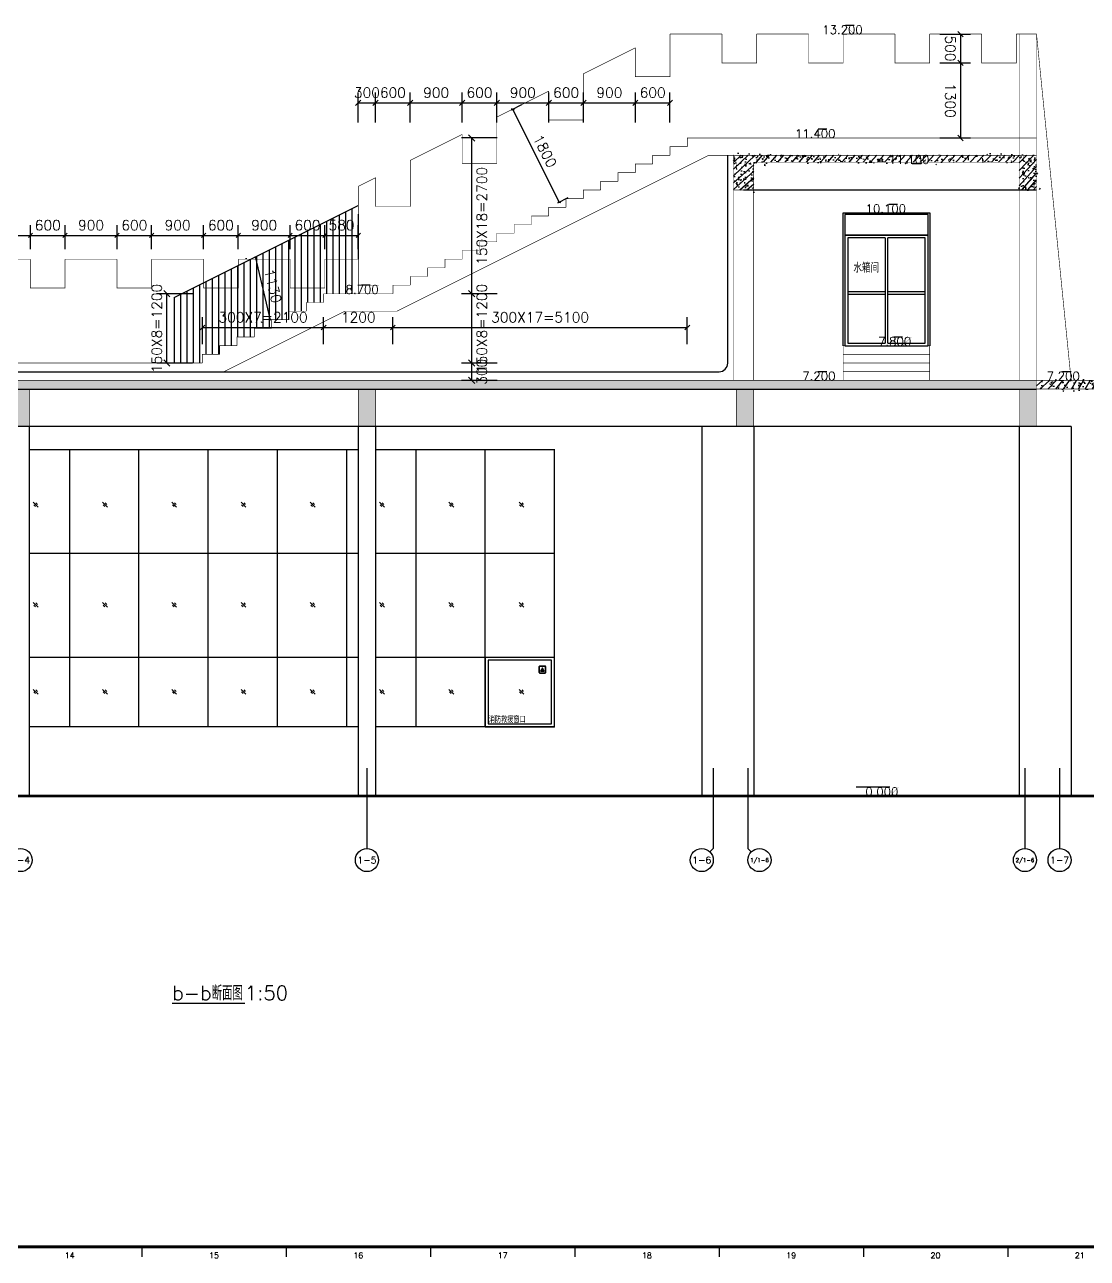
# Model space of a CAD drawing. Header units: inches. Extents: x -33398975359 to 508000, y -22013500442 to 738838.
# Drawn here: x 475320 to 493730, y 270713 to 292087 of the extents above; entities that cross this region are included whole.
import ezdxf
from ezdxf.enums import TextEntityAlignment as Align

# ---------------------------------------------------------------- set-up
doc = ezdxf.new("R2010")
doc.units = ezdxf.units.IN
doc.header["$LTSCALE"] = 1000
doc.header["$MEASUREMENT"] = 0
doc.layers.get('0').update_dxf_attribs({"true_color": 0xffffff})
for name, color, linetype, true_color in [('AXIS', 3, 'Continuous', 0x00ff00), ('DIM_ELEV', 3, 'Continuous', 0x00ff00), ('DIM_SYMB', 3, 'Continuous', 0x00ff00), ('E_WINDOW', 4, 'Continuous', 0x00ffff), ('PUB_DIM', 3, 'Continuous', 0x00ff00), ('PUB_TEXT', 7, 'Continuous', 0xffffff), ('TK', 7, 'Continuous', 0xffffff), ('ZG-图框层', 4, 'Continuous', 0x00ffff)]:
    doc.layers.add(name, color=color, linetype=linetype, true_color=true_color)
doc.styles.add('ISOCP', font='txt.shx', dxfattribs={"height": 0.2, "bigfont": 'gbcbig.shx'})
doc.styles.add('TXTSTY_ANONYMOUS', font='txt.shx', dxfattribs={"height": 0.2, "bigfont": 'gbcbig.shx'})
pattern_1 = [(45, (-815002516.5222578, -579207209.3693042), (-61.8718433538229, 61.87184335382291), []), (49.99999999999999, (-815002516.5222578, -579207209.3693042), (251.0410639102637, -21.96324724390829), [26.25, -288.75]), (355, (-815002516.5222578, -579207209.3693042), (-48.56296676455, 263.2672467950042), [21, -231]), (100.4514, (-815002495.6021698, -579207211.1995732), (202.4782835999075, 241.3038397213338), [22.3090665, -245.3997392]), (46.18420000000001, (-815002516.5222578, -579207139.3693042), (373.5343670189756, -57.93165501515632), [39.37499999999994, -433.1249999999995]), (96.63560000000001, (-815002485.394397, -579207144.1969616), (327.1319469420462, 340.9412548151546), [33.4636008, -368.09955]), (351.1842, (-815002516.5222578, -579207139.3693042), (327.1316807967695, 340.9415103238636), [31.5, -346.5]), (21, (-815002481.5222578, -579207156.8693042), (208.9174682414616, -140.9166117328686), [26.25, -288.75]), (326.0000000000001, (-815002481.5222578, -579207156.8693042), (85.16036617255361, 253.8025157663986), [21, -231]), (71.4514, (-815002464.1124762, -579207168.6123663), (294.0779200035215, 112.8856738484833), [22.3090665, -245.3997392]), (37.5, (-815002516.5222578, -579207209.3693042), (4.255949361051734, 116.512848840959), [0, -228.2, 0, -234.5, 0, -231.875]), (7.5, (-815002516.5222578, -579207209.3693042), (92.07433810475202, 138.0440991588261), [0, -133.7, 0, -222.95, 0, -88.375]), (327.5, (-815002594.5722578, -579207209.3693042), (186.8378526603431, -7.894205107032914), [0, -87.5, 0, -273, 0, -362.25]), (317.5, (-815002629.5722578, -579207209.3693042), (204.1151592698352, 35.0367438163112), [0, -113.75, 0, -181.3, 0, -257.25])]

# ---------------------------------------------------------------- blocks, each defined once
blk = doc.blocks.new('DAnoyomous16463')
at = {"layer": 'DIM_ELEV'}
blk.add_line((481303.0235925913, 287573.7618209124), (481153.0235925913, 287573.7618209124), dxfattribs=at)
at = {"layer": 'DIM_ELEV', "const_width": 1}
blk.add_lwpolyline([(481153.0235925913, 287573.7618209124), (481453.0235925913, 287573.7618209124), (481303.0235925913, 287423.7618209124)], close=True, dxfattribs=at)
at = {"layer": 'DIM_ELEV', "color": 7, "true_color": 0xffffff, "style": 'TXTSTY_ANONYMOUS'}
blk.add_text('8.700', height=148.75, dxfattribs=at).set_placement((481453.0235925913, 287423.7618209124), align=Align.RIGHT)
blk = doc.blocks.new('DAnoyomous16468')
at = {"layer": 'DIM_ELEV'}
blk.add_line((489216.797293663, 290273.7618209124), (489066.797293663, 290273.7618209124), dxfattribs=at)
at = {"layer": 'DIM_ELEV', "const_width": 1}
blk.add_lwpolyline([(489066.797293663, 290273.7618209124), (489366.797293663, 290273.7618209124), (489216.797293663, 290123.7618209124)], close=True, dxfattribs=at)
at = {"layer": 'DIM_ELEV', "color": 7, "true_color": 0xffffff, "style": 'TXTSTY_ANONYMOUS'}
blk.add_text('11.400', height=148.75, dxfattribs=at).set_placement((489366.797293663, 290123.7618209124), align=Align.RIGHT)
blk = doc.blocks.new('DAnoyomous16474')
at = {"layer": 'DIM_ELEV'}
blk.add_line((489688.9591132402, 292073.7618209124), (489538.9591132402, 292073.7618209124), dxfattribs=at)
at = {"layer": 'DIM_ELEV', "const_width": 1}
blk.add_lwpolyline([(489538.9591132402, 292073.7618209124), (489838.9591132402, 292073.7618209124), (489688.9591132402, 291923.7618209124)], close=True, dxfattribs=at)
at = {"layer": 'DIM_ELEV', "color": 7, "true_color": 0xffffff, "style": 'TXTSTY_ANONYMOUS'}
blk.add_text('13.200', height=148.75, dxfattribs=at).set_placement((489838.9591132402, 291923.7618209124), align=Align.RIGHT)
blk = doc.blocks.new('DAnoyomous16493')
at = {"layer": 'DIM_ELEV'}
blk.add_line((493449.7492785454, 286073.7618209124), (493299.7492785454, 286073.7618209124), dxfattribs=at)
at = {"layer": 'DIM_ELEV', "const_width": 1}
blk.add_lwpolyline([(493299.7492785454, 286073.7618209124), (493599.7492785454, 286073.7618209124), (493449.7492785454, 285923.7618209124)], close=True, dxfattribs=at)
at = {"layer": 'DIM_ELEV', "color": 7, "true_color": 0xffffff, "style": 'TXTSTY_ANONYMOUS'}
blk.add_text('7.200', height=148.75, dxfattribs=at).set_placement((493599.7492785454, 285923.7618209124), align=Align.RIGHT)
blk = doc.blocks.new('bvhgfjhkjtu')
at = {"true_color": 0xff00bf}
blk.add_hatch(color=220, dxfattribs=at).paths.add_polyline_path([(1276703, 705500), (1276670, 705442.8423233504), (1276736, 705442.8423233505)], flags=0)
at = {"color": 220, "true_color": 0xff00bf}
for points in [[(1275713, 704481), (1276913, 704481), (1276913, 705681), (1275713, 705681)], [(1275763, 704531), (1276863, 704531), (1276863, 705631), (1275763, 705631)], [(1276703, 705500), (1276670, 705442.8423233504), (1276736, 705442.8423233505)]]:
    blk.add_lwpolyline(points, close=True, dxfattribs=at)
for points in [[(1276658, 705411), (1276748, 705411, 0.4142135623764868), (1276763, 705426), (1276763, 705516, 0.4142135623764868), (1276748, 705531), (1276658, 705531, 0.4142135623764868), (1276643, 705516), (1276643, 705426, 0.4142135623764868)], [(1276658, 705416), (1276748, 705416, 0.4142135623842478), (1276758, 705426), (1276758, 705516, 0.4142135623842478), (1276748, 705526), (1276658, 705526, 0.4142135623842478), (1276648, 705516), (1276648, 705426, 0.4142135623842478)]]:
    blk.add_lwpolyline(points, format="xyb", close=True, dxfattribs=at)
at = {"color": 220, "true_color": 0xff00bf, "style": 'TXTSTY_ANONYMOUS'}
blk.add_text('消防救援窗口', height=106.25, dxfattribs=at).set_placement((1275774, 704549.5))
blk = doc.blocks.new('DAnoyomous16634')
at = {"layer": 'DIM_ELEV'}
blk.add_line((490844.280979991, 289673.7618209124), (490694.280979991, 289673.7618209124), dxfattribs=at)
at = {"layer": 'DIM_ELEV', "const_width": 1}
blk.add_lwpolyline([(490694.280979991, 289673.7618209124), (490994.280979991, 289673.7618209124), (490844.280979991, 289823.7618209124)], close=True, dxfattribs=at)
at = {"layer": 'DIM_ELEV', "color": 7, "true_color": 0xffffff, "style": 'TXTSTY_ANONYMOUS'}
blk.add_text('11.100', height=148.75, dxfattribs=at).set_placement((490994.280979991, 289823.7618209124), align=Align.TOP_RIGHT)
blk = doc.blocks.new('DAnoyomous16644')
at = {"layer": 'DIM_ELEV'}
blk.add_line((489216.797293663, 286073.7618209124), (489066.797293663, 286073.7618209124), dxfattribs=at)
at = {"layer": 'DIM_ELEV', "const_width": 1}
blk.add_lwpolyline([(489066.797293663, 286073.7618209124), (489366.797293663, 286073.7618209124), (489216.797293663, 285923.7618209124)], close=True, dxfattribs=at)
at = {"layer": 'DIM_ELEV', "color": 7, "true_color": 0xffffff, "style": 'TXTSTY_ANONYMOUS'}
blk.add_text('7.200', height=148.75, dxfattribs=at).set_placement((489366.797293663, 285923.7618209124), align=Align.RIGHT)
blk = doc.blocks.new('DAnoyomous16693')
at = {"layer": 'PUB_DIM'}
for p, q in [((483751.2895650864, 290611.9931440353), (483931.0557016134, 290701.8762123585)), ((483750.6970955133, 290631.5584489107), (483798.3647907972, 290615.6692172289)), ((484579.5154150724, 289013.6448892355), (483774.5309431553, 290623.6138330698)), ((484555.6815674305, 289021.5895050764), (484603.3492627144, 289005.7002733946)), ((484556.2740370035, 289002.024200201), (484736.0401735306, 289091.9072685242))]:
    blk.add_line(p, q, dxfattribs=at)
at = {"layer": 'PUB_DIM', "color": 7, "true_color": 0xffffff, "style": 'TXTSTY_ANONYMOUS'}
blk.add_text('1800', height=175, rotation=296.5650379127695, dxfattribs=at).set_placement((484333.5479375124, 289896.8917403221), align=Align.MIDDLE_CENTER)
blk = doc.blocks.new('DAnoyomous16700')
at = {"layer": 'PUB_DIM'}
for p, q in [((479167.5836876631, 288032.0542669296), (479148.1483720541, 288027.421517849)), ((479320.5063444376, 288066.690607667), (479316.2516714334, 288069.3073564768)), ((479580.3139629364, 286969.1290718317), (479318.3790079355, 288067.9989819527)), ((479429.518642664, 286933.1843568087), (479410.083327055, 286928.551607728)), ((479582.4412994385, 286967.820697546), (479578.1866264343, 286970.4374463558))]:
    blk.add_line(p, q, dxfattribs=at)
at = {"layer": 'PUB_DIM', "color": 7, "true_color": 0xffffff, "style": 'TXTSTY_ANONYMOUS'}
blk.add_text('1130', height=175, rotation=283.4072522126302, dxfattribs=at).set_placement((479619.5771214962, 287559.1414906979), align=Align.MIDDLE_CENTER)
blk = doc.blocks.new('DAnoyomous16775')
at = {"layer": 'PUB_DIM'}
for p, q in [((468369.7492785454, 288198.7618209124), (468369.7492785454, 288611.8122177124)), ((468969.7492785454, 288198.7618209124), (468969.7492785454, 288611.8122177124)), ((469419.7492785454, 288198.7618209124), (469419.7492785454, 288611.8122177124)), ((470019.7492785454, 288198.7618209124), (470019.7492785454, 288611.8122177124)), ((470919.7492785454, 288198.7618209124), (470919.7492785454, 288611.8122177124)), ((471519.749278307, 288198.7618209124), (471519.749278307, 288611.8122177124)), ((472419.749278307, 288198.7618209124), (472419.749278307, 288611.8122177124)), ((473019.7492785454, 288198.7618209124), (473019.7492785454, 288611.8122177124)), ((473919.7492785454, 288198.7618209124), (473919.7492785454, 288611.8122177124)), ((474519.7492785454, 288198.7618209124), (474519.7492785454, 288611.8122177124)), ((475419.7492785454, 288198.7618209124), (475419.7492785454, 288611.8122177124)), ((476019.7492785454, 288198.7618209124), (476019.7492785454, 288611.8122177124)), ((476919.7492787838, 288198.7618209124), (476919.7492787838, 288611.8122177124)), ((477519.7492785454, 288198.7618209124), (477519.7492785454, 288611.8122177124)), ((478419.7492785454, 288198.7618209124), (478419.7492785454, 288611.8122177124)), ((479019.7492785454, 288198.7618209124), (479019.7492785454, 288611.8122177124)), ((479919.7492785454, 288198.7618209124), (479919.7492785454, 288611.8122177124)), ((480519.7492785454, 288198.7618209124), (480519.7492785454, 288611.8122177124)), ((481099.7492785454, 288198.7618209124), (481099.7492785454, 288611.8122177124)), ((468333.2404364347, 288400.3033756018), (468406.258120656, 288473.321059823)), ((468369.7492785454, 288436.8122177124), (468969.7492785454, 288436.8122177124)), ((468933.2404364347, 288400.3033756018), (469006.258120656, 288473.321059823)), ((468969.7492785454, 288436.8122177124), (469419.7492785454, 288436.8122177124)), ((469383.2404364347, 288400.3033756018), (469456.258120656, 288473.321059823)), ((469419.7492785454, 288436.8122177124), (470019.7492785454, 288436.8122177124)), ((469983.2404364347, 288400.3033756018), (470056.258120656, 288473.321059823)), ((470019.7492785454, 288436.8122177124), (470919.7492785454, 288436.8122177124)), ((470883.2404364347, 288400.3033756018), (470956.258120656, 288473.321059823)), ((470919.7492785454, 288436.8122177124), (471519.749278307, 288436.8122177124)), ((471483.2404361963, 288400.3033756018), (471556.2581204176, 288473.321059823)), ((471519.749278307, 288436.8122177124), (472419.749278307, 288436.8122177124)), ((472383.2404361963, 288400.3033756018), (472456.2581204176, 288473.321059823)), ((472419.749278307, 288436.8122177124), (473019.7492785454, 288436.8122177124)), ((472983.2404364347, 288400.3033756018), (473056.258120656, 288473.321059823)), ((473019.7492785454, 288436.8122177124), (473919.7492785454, 288436.8122177124)), ((473883.2404364347, 288400.3033756018), (473956.258120656, 288473.321059823)), ((473919.7492785454, 288436.8122177124), (474519.7492785454, 288436.8122177124)), ((474483.2404364347, 288400.3033756018), (474556.258120656, 288473.321059823)), ((474519.7492785454, 288436.8122177124), (475419.7492785454, 288436.8122177124)), ((475383.2404364347, 288400.3033756018), (475456.258120656, 288473.321059823)), ((475419.7492785454, 288436.8122177124), (476019.7492785454, 288436.8122177124)), ((475983.2404364347, 288400.3033756018), (476056.258120656, 288473.321059823)), ((476019.7492785454, 288436.8122177124), (476919.7492787838, 288436.8122177124)), ((476883.2404366732, 288400.3033756018), (476956.2581208944, 288473.321059823)), ((476919.7492787838, 288436.8122177124), (477519.7492785454, 288436.8122177124)), ((477483.2404364347, 288400.3033756018), (477556.258120656, 288473.321059823)), ((477519.7492785454, 288436.8122177124), (478419.7492785454, 288436.8122177124)), ((478383.2404364347, 288400.3033756018), (478456.258120656, 288473.321059823)), ((478419.7492785454, 288436.8122177124), (479019.7492785454, 288436.8122177124)), ((478983.2404364347, 288400.3033756018), (479056.258120656, 288473.321059823)), ((479019.7492785454, 288436.8122177124), (479919.7492785454, 288436.8122177124)), ((479883.2404364347, 288400.3033756018), (479956.258120656, 288473.321059823)), ((479919.7492785454, 288436.8122177124), (480519.7492785454, 288436.8122177124)), ((480483.2404364347, 288400.3033756018), (480556.258120656, 288473.321059823)), ((480519.7492785454, 288436.8122177124), (481099.7492785454, 288436.8122177124)), ((481063.2404364347, 288400.3033756018), (481136.258120656, 288473.321059823))]:
    blk.add_line(p, q, dxfattribs=at)
at = {"layer": 'PUB_DIM', "color": 7, "true_color": 0xffffff, "style": 'TXTSTY_ANONYMOUS'}
for s, p in [('600', (468669.7492785454, 288611.8122177124)), ('450', (469194.7492785454, 288611.8122177124)), ('600', (469719.7492785454, 288611.8122177124)), ('900', (470469.7492785454, 288611.8122177124)), ('600', (471219.7492784262, 288611.8122177124)), ('900', (471969.749278307, 288611.8122177124)), ('600', (472719.7492784262, 288611.8122177124)), ('900', (473469.7492785454, 288611.8122177124)), ('600', (474219.7492785454, 288611.8122177124)), ('900', (474969.7492785454, 288611.8122177124)), ('600', (475719.7492785454, 288611.8122177124)), ('900', (476469.7492786646, 288611.8122177124)), ('600', (477219.7492786646, 288611.8122177124)), ('900', (477969.7492785454, 288611.8122177124)), ('600', (478719.7492785454, 288611.8122177124)), ('900', (479469.7492785454, 288611.8122177124)), ('600', (480219.7492785454, 288611.8122177124)), ('580', (480809.7492785454, 288611.8122177124))]:
    blk.add_text(s, height=175, dxfattribs=at).set_placement(p, align=Align.MIDDLE_CENTER)
blk = doc.blocks.new('DAnoyomous16821')
at = {"layer": 'PUB_DIM'}
for p, q in [((481099.7492785454, 290393.4009999037), (481099.7492785454, 290909.4110587835)), ((481399.7492785454, 290393.4009999037), (481399.7492785454, 290909.4110587835)), ((481999.7492785454, 290393.4009999037), (481999.7492785454, 290909.4110587835)), ((482899.7492785454, 290393.4009999037), (482899.7492785454, 290909.4110587835)), ((483499.7492785454, 290393.4009999037), (483499.7492785454, 290909.4110587835)), ((484399.7492785454, 290393.4009999037), (484399.7492785454, 290909.4110587835)), ((484999.7492785454, 290393.4009999037), (484999.7492785454, 290909.4110587835)), ((485899.7492785454, 290393.4009999037), (485899.7492785454, 290909.4110587835)), ((486499.7492785454, 290393.4009999037), (486499.7492785454, 290909.4110587835)), ((481054.1400021315, 290688.8017823696), (481145.3585549593, 290780.0203351974)), ((481099.7492785454, 290734.4110587835), (481399.7492785454, 290734.4110587835)), ((481354.1400021315, 290688.8017823696), (481445.3585549593, 290780.0203351974)), ((481399.7492785454, 290734.4110587835), (481999.7492785454, 290734.4110587835)), ((481954.1400021315, 290688.8017823696), (482045.3585549593, 290780.0203351974)), ((481999.7492785454, 290734.4110587835), (482899.7492785454, 290734.4110587835)), ((482854.1400021315, 290688.8017823696), (482945.3585549593, 290780.0203351974)), ((482899.7492785454, 290734.4110587835), (483499.7492785454, 290734.4110587835)), ((483454.1400021315, 290688.8017823696), (483545.3585549593, 290780.0203351974)), ((483499.7492785454, 290734.4110587835), (484399.7492785454, 290734.4110587835)), ((484354.1400021315, 290688.8017823696), (484445.3585549593, 290780.0203351974)), ((484399.7492785454, 290734.4110587835), (484999.7492785454, 290734.4110587835)), ((484954.1400021315, 290688.8017823696), (485045.3585549593, 290780.0203351974)), ((484999.7492785454, 290734.4110587835), (485899.7492785454, 290734.4110587835)), ((485854.1400021315, 290688.8017823696), (485945.3585549593, 290780.0203351974)), ((485899.7492785454, 290734.4110587835), (486499.7492785454, 290734.4110587835)), ((486454.1400021315, 290688.8017823696), (486545.3585549593, 290780.0203351974))]:
    blk.add_line(p, q, dxfattribs=at)
at = {"layer": 'PUB_DIM', "color": 7, "true_color": 0xffffff, "style": 'TXTSTY_ANONYMOUS'}
for s, p in [('300', (481249.7492785454, 290909.4110587835)), ('600', (481699.7492785454, 290909.4110587835)), ('900', (482449.7492785454, 290909.4110587835)), ('600', (483199.7492785454, 290909.4110587835)), ('900', (483949.7492785454, 290909.4110587835)), ('600', (484699.7492785454, 290909.4110587835)), ('900', (485449.7492785454, 290909.4110587835)), ('600', (486199.7492785454, 290909.4110587835))]:
    blk.add_text(s, height=175, dxfattribs=at).set_placement(p, align=Align.MIDDLE_CENTER)
blk = doc.blocks.new('DAnoyomous16867')
at = {"layer": 'PUB_DIM'}
for p, q in [((491484.8647661209, 291970.7978107929), (491578.936745882, 291876.7258310318)), ((491174.7492785454, 291923.7618209124), (491706.9007560015, 291923.7618209124)), ((491531.9007560015, 291923.7618209124), (491531.9007560015, 291423.7618209124)), ((491174.7492785454, 291423.7618209124), (491706.9007560015, 291423.7618209124)), ((491484.8647661209, 291470.7978107929), (491578.936745882, 291376.7258310318)), ((491531.9007560015, 291423.7618209124), (491531.9007560015, 290123.7618209124)), ((491174.7492785454, 290123.7618209124), (491706.9007560015, 290123.7618209124)), ((491484.8647661209, 290170.7978107929), (491578.936745882, 290076.7258310318))]:
    blk.add_line(p, q, dxfattribs=at)
at = {"layer": 'PUB_DIM', "color": 7, "true_color": 0xffffff, "style": 'TXTSTY_ANONYMOUS'}
for s, p in [('500', (491356.9007560015, 291673.7618209124)), ('1300', (491356.9007560015, 290773.7618209124))]:
    blk.add_text(s, height=175, rotation=270.0000006832453, dxfattribs=at).set_placement(p, align=Align.MIDDLE_CENTER)
blk = doc.blocks.new('DAnoyomous16896')
at = {"layer": 'PUB_DIM'}
for p, q in [((478358.4171694517, 286800.0491447449), (478441.081387639, 286882.7133629322)), ((478399.7492785454, 286548.7618209124), (478399.7492785454, 287016.3812538385)), ((478399.7492785454, 286841.3812538385), (480499.7492785454, 286841.3812538385)), ((480458.4171694517, 286800.0491447449), (480541.081387639, 286882.7133629322)), ((480499.7492785454, 286548.7618209124), (480499.7492785454, 287016.3812538385)), ((480499.7492785454, 286841.3812538385), (481699.7492785454, 286841.3812538385)), ((481658.4171694517, 286800.0491447449), (481741.081387639, 286882.7133629322)), ((481699.7492785454, 286548.7618209124), (481699.7492785454, 287016.3812538385)), ((481699.7492785454, 286841.3812538385), (486799.7492785454, 286841.3812538385)), ((486758.4171694517, 286800.0491447449), (486841.081387639, 286882.7133629322)), ((486799.7492785454, 286548.7618209124), (486799.7492785454, 287016.3812538385))]:
    blk.add_line(p, q, dxfattribs=at)
at = {"layer": 'PUB_DIM', "color": 7, "true_color": 0xffffff, "style": 'TXTSTY_ANONYMOUS'}
for s, p in [('300X7=2100', (479449.7492785454, 287016.3812538385)), ('1200', (481099.7492785454, 287016.3812538385)), ('300X17=5100', (484249.7492785454, 287016.3812538385))]:
    blk.add_text(s, height=175, dxfattribs=at).set_placement(p, align=Align.MIDDLE_CENTER)
blk = doc.blocks.new('DAnoyomous16903')
at = {"layer": 'PUB_DIM'}
for p, q in [((477837.3468677998, 287369.2322198153), (477728.2876656055, 287478.2914220095)), ((478224.7492785454, 287423.7618209124), (477607.8172667027, 287423.7618209124)), ((477782.8172667027, 286223.7618209124), (477782.8172667027, 287423.7618209124)), ((478224.7492785454, 286223.7618209124), (477607.8172667027, 286223.7618209124)), ((477837.3468677998, 286169.2322198153), (477728.2876656055, 286278.2914220095))]:
    blk.add_line(p, q, dxfattribs=at)
at = {"layer": 'PUB_DIM', "color": 7, "true_color": 0xffffff, "style": 'TXTSTY_ANONYMOUS'}
blk.add_text('150X8=1200', height=175, rotation=90.00000250447816, dxfattribs=at).set_placement((477607.8172667027, 286823.7618209124), align=Align.MIDDLE_CENTER)
blk = doc.blocks.new('DAnoyomous16918')
at = {"layer": 'PUB_DIM'}
for p, q in [((483506.0394442081, 290123.7618209124), (482889.1074323654, 290123.7618209124)), ((483118.6370334625, 290069.2322198153), (483009.5778312683, 290178.2914220095)), ((483064.1074323654, 287423.7618209124), (483064.1074323654, 290123.7618209124)), ((483118.6370334625, 287369.2322198153), (483009.5778312683, 287478.2914220095)), ((483506.0394442081, 287423.7618209124), (482889.1074323654, 287423.7618209124)), ((483064.1074323654, 286223.7618209124), (483064.1074323654, 287423.7618209124)), ((483506.0394442081, 286223.7618209124), (482889.1074323654, 286223.7618209124)), ((483118.6370334625, 286169.2322198153), (483009.5778312683, 286278.2914220095)), ((483064.1074323654, 285923.7618209124), (483064.1074323654, 286223.7618209124)), ((483118.6370334625, 285869.2322198153), (483009.5778312683, 285978.2914220095)), ((483506.0394442081, 285923.7618209124), (482889.1074323654, 285923.7618209124))]:
    blk.add_line(p, q, dxfattribs=at)
at = {"layer": 'PUB_DIM', "color": 7, "true_color": 0xffffff, "style": 'TXTSTY_ANONYMOUS'}
for s, p in [('150X18=2700', (483239.1074323654, 288773.7618209124)), ('150X8=1200', (483239.1074323654, 286823.7618209124)), ('300', (483239.1074323654, 286073.7618209124))]:
    blk.add_text(s, height=175, rotation=90.00000250447816, dxfattribs=at).set_placement(p, align=Align.MIDDLE_CENTER)
blk = doc.blocks.new('$EWDLib$00000644')
for p, q in [((1470, 2370), (30, 2370)), ((30, 2370), (30, 2000)), ((1470, 2000), (1470, 2370)), ((1470, 2000), (30, 2000)), ((30, 2000), (1470, 2000)), ((30, 2000), (30, 2.274e-13)), ((78.97999999999956, 1950.519999999997), (78.97999999999956, 49.47999999999638)), ((725.5040000000008, 1950.519999999997), (78.97999999999968, 1950.519999999997)), ((725.5040000000008, 1950.519999999997), (725.5040000000008, 49.47999999999638)), ((1421.02, 1950.519999999997), (774.4840000000005, 1950.519999999997)), ((774.4840000000004, 49.48000000000002), (774.4840000000004, 1950.519999999997)), ((1421.02, 49.48000000000002), (1421.02, 1950.519999999997)), ((1470, 0), (1470, 2000)), ((78.97999999999593, 979.7039999999963), (725.5039999999971, 979.7039999999981)), ((78.97999999999593, 930.2239999999963), (725.5039999999971, 930.2239999999981)), ((774.4839999999967, 979.7039999999981), (1421.019999999997, 979.704)), ((774.4839999999967, 930.2239999999981), (1421.019999999997, 930.2239999999999)), ((30, 0), (1470, 0)), ((78.97999999999956, 49.47999999999638), (725.5040000000007, 49.4799999999982)), ((774.4840000000004, 49.4799999999982), (1421.02, 49.48000000000002))]:
    blk.add_line(p, q)
blk.add_lwpolyline([(0, 0), (0, 2400), (1500.000000000004, 2400), (1500.000000000004, 0)])
blk = doc.blocks.new('DAnoyomous16923')
at = {"layer": 'DIM_ELEV'}
blk.add_line((490528.9448493719, 286673.7618209124), (490378.9448493719, 286673.7618209124), dxfattribs=at)
at = {"layer": 'DIM_ELEV', "const_width": 1}
blk.add_lwpolyline([(490378.9448493719, 286673.7618209124), (490678.9448493719, 286673.7618209124), (490528.9448493719, 286523.7618209124)], close=True, dxfattribs=at)
at = {"layer": 'DIM_ELEV', "color": 7, "true_color": 0xffffff, "style": 'TXTSTY_ANONYMOUS'}
blk.add_text('7.800', height=148.75, dxfattribs=at).set_placement((490678.9448493719, 286523.7618209124), align=Align.RIGHT)
blk = doc.blocks.new('DAnoyomous16927')
at = {"layer": 'DIM_ELEV'}
blk.add_line((490439.6673257351, 288973.7618209124), (490289.6673257351, 288973.7618209124), dxfattribs=at)
at = {"layer": 'DIM_ELEV', "const_width": 1}
blk.add_lwpolyline([(490289.6673257351, 288973.7618209124), (490589.6673257351, 288973.7618209124), (490439.6673257351, 288823.7618209124)], close=True, dxfattribs=at)
at = {"layer": 'DIM_ELEV', "color": 7, "true_color": 0xffffff, "style": 'TXTSTY_ANONYMOUS'}
blk.add_text('10.100', height=148.75, dxfattribs=at).set_placement((490589.6673257351, 288823.7618209124), align=Align.RIGHT)
blk = doc.blocks.new('DAnoyomous16964')
at = {"layer": 'AXIS'}
for p, q in [((481249.7492785454, 279205.7957104445), (481249.7492785454, 277813.0850898027)), ((487249.7492785454, 279205.7957104445), (487249.7492785454, 277813.0850898027)), ((487849.7492785454, 279205.7957104445), (487849.7492785454, 277813.0850898027)), ((492649.7492785454, 279205.7957104445), (492649.7492785454, 277813.0850898027)), ((493249.7492785454, 279205.7957104445), (493249.7492785454, 277813.0850898027)), ((487249.7492785454, 277813.0850898027), (487191.1706347466, 277754.5064460039)), ((487849.7492785454, 277813.0850898027), (487908.3279223442, 277754.5064460039))]:
    blk.add_line(p, q, dxfattribs=at)
for centre in [(475249.7492785454, 277613.0850898027), (481249.7492785454, 277613.0850898027), (487049.7492785454, 277613.0850898027), (488049.7492785454, 277613.0850898027), (492649.7492785454, 277613.0850898027), (493249.7492785454, 277613.0850898027)]:
    blk.add_circle(centre, 200, dxfattribs=at)
at = {"layer": 'AXIS', "color": 7, "true_color": 0xffffff, "style": 'TXTSTY_ANONYMOUS'}
for s, height, p in [('1-4', 116.6666641235352, (475249.7492785454, 277613.0850898027)), ('1-5', 116.6666641235352, (481249.7492785454, 277613.0850898027)), ('1-6', 116.6666641235352, (487049.7492785454, 277613.0850898027)), ('1/1-6', 70, (488049.7492785454, 277613.0850898027)), ('2/1-6', 70, (492649.7492785454, 277613.0850898027)), ('1-7', 116.6666641235352, (493249.7492785454, 277613.0850898027))]:
    blk.add_text(s, height=height, dxfattribs=at).set_placement(p, align=Align.MIDDLE_CENTER)
blk = doc.blocks.new('DAnoyomous16990')
at = {"layer": 'DIM_ELEV'}
for p, q in [((490306.249397397, 278873.7618209124), (489727.7713052034, 278873.7618209124)), ((490426.8826032877, 278723.7618209124), (490156.249397397, 278723.7618209124))]:
    blk.add_line(p, q, dxfattribs=at)
at = {"layer": 'DIM_ELEV', "const_width": 1}
blk.add_lwpolyline([(490156.249397397, 278873.7618209124), (490456.249397397, 278873.7618209124), (490306.249397397, 278723.7618209124)], close=True, dxfattribs=at)
at = {"layer": 'DIM_ELEV', "color": 7, "true_color": 0xffffff, "style": 'TXTSTY_ANONYMOUS'}
blk.add_text('0.000', height=148.75, dxfattribs=at).set_placement((490456.249397397, 278723.7618209124), align=Align.RIGHT)
blk = doc.blocks.new('DAnoyomous39799')
at = {"layer": 'DIM_SYMB'}
blk.add_line((477873.5189272165, 275132.8496365547), (479133.5189272165, 275132.8496365547), dxfattribs=at)
at = {"layer": 'DIM_SYMB', "color": 7, "true_color": 0xffffff, "style": 'TXTSTY_ANONYMOUS'}
for s, p in [('b-b断面图', (477873.5189272165, 275185.3496365547)), ('1:50', (479134.1189272404, 275185.3496365547))]:
    blk.add_text(s, height=250, dxfattribs=at).set_placement(p)

msp = doc.modelspace()

# ---------------------------------------------------------------- hatches: boundary and pattern name
at = {"true_color": 0x333333}
h = msp.add_hatch(dxfattribs=at)
h.set_pattern_fill('钢筋混凝土', color=250, scale=889, angle=317.5, style=0)
h.set_pattern_definition([(45, (-814893672.8634623, -579274836.8811997), (-61.8718433538229, 61.87184335382291), []), (49.99999999999999, (-814893672.8634623, -579274836.8811997), (251.0410639102637, -21.96324724390829), [26.25, -288.75]), (355, (-814893672.8634623, -579274836.8811997), (-48.56296676455, 263.2672467950042), [21, -231]), (100.4514, (-814893651.9433743, -579274838.7114687), (202.4782835999075, 241.3038397213338), [22.3090665, -245.3997392]), (46.18420000000001, (-814893672.8634623, -579274766.8811997), (373.5343670189756, -57.93165501515632), [39.37499999999995, -433.1249999999996]), (96.63560000000001, (-814893641.7356015, -579274771.7088572), (327.1319469420462, 340.9412548151546), [33.4636008, -368.09955]), (351.1842, (-814893672.8634623, -579274766.8811997), (327.1316807967695, 340.9415103238636), [31.5, -346.5]), (21, (-814893637.8634623, -579274784.3811997), (208.9174682414616, -140.9166117328686), [26.25, -288.75]), (326.0000000000001, (-814893637.8634623, -579274784.3811997), (85.16036617255361, 253.8025157663986), [21, -231]), (71.4514, (-814893620.4536808, -579274796.1242619), (294.0779200035215, 112.8856738484833), [22.3090665, -245.3997392]), (37.5, (-814893672.8634623, -579274836.8811997), (4.255949361051734, 116.512848840959), [0, -228.2, 0, -234.5, 0, -231.875]), (7.5, (-814893672.8634623, -579274836.8811997), (92.07433810475202, 138.0440991588261), [0, -133.7, 0, -222.95, 0, -88.375]), (327.5, (-814893750.9134623, -579274836.8811997), (186.8378526603431, -7.894205107032914), [0, -87.5, 0, -273, 0, -362.25]), (317.5, (-814893785.9134623, -579274836.8811997), (204.1151592698352, 35.0367438163112), [0, -113.75, 0, -181.3, 0, -257.25])])
h.paths.add_polyline_path([(487599.8970518112, 289823.7618209124), (487599.8970518112, 289223.7618209124), (487949.7492785454, 289223.7618209124), (487949.7492785454, 289703.7618209124), (492549.7492785454, 289703.7618209124), (492549.7492785454, 289223.7618209124), (492849.7492785454, 289223.7618209124), (492849.7492785454, 289823.7618209124)], flags=0)
h = msp.add_hatch(dxfattribs=at)
h.set_pattern_fill('钢筋混凝土', color=250, scale=889, angle=317.5, style=0)
h.set_pattern_definition(pattern_1)
h.paths.add_polyline_path([(469099.7492785454, 285923.7618209124), (469099.7492785454, 285123.7618209124), (469399.7492785454, 285123.7618209124), (469399.7492785454, 285773.7618209124), (475099.7492785454, 285773.7618209124), (475099.7492785454, 285123.7618209124), (475399.7492785454, 285123.7618209124), (475399.7492785454, 285773.7618209124), (481099.7492785454, 285773.7618209124), (481099.7492785454, 285123.7618209124), (481399.7492785454, 285123.7618209124), (481399.7492785454, 285773.7618209124), (487649.8970518112, 285773.7618209124), (487649.8970518112, 285123.7618209124), (487949.8970518112, 285123.7618209124), (487949.8970518112, 285773.7618209124), (492549.7492785454, 285773.7618209124), (492549.7492785454, 285123.7618209124), (492849.7492785454, 285123.7618209124), (492849.7492785454, 285923.7618209124)], flags=0)
h = msp.add_hatch(dxfattribs=at)
h.set_pattern_fill('钢筋混凝土', color=250, scale=889, angle=317.5, style=0)
h.set_pattern_definition(pattern_1)
h.paths.add_polyline_path([(492849.7492785454, 285923.7618209124), (492849.7492785454, 285773.7618209124), (493449.7492785454, 285773.7618209124), (493449.7492785454, 285923.7618209124)], flags=0)
h.paths.add_polyline_path([(493449.7492785454, 285773.7618209124), (494324.0640180111, 285773.7618209124), (494324.0640180111, 285923.7618209124), (493449.7492785454, 285923.7618209124)], flags=0)

# ---------------------------------------------------------------- linework, layer by layer
at = {"color": 6, "true_color": 0xff00ff}
for p, q in [((487499.8970518112, 286223.7618209124), (487499.8970518112, 289823.7618209124)), ((469099.7492785454, 286073.7618209124), (487349.8970518112, 286073.7618209124))]:
    msp.add_line(p, q, dxfattribs=at)
for p, q in [((487774.8231651783, 289223.7618209124), (492849.7492785454, 289223.7618209124)), ((481097.8143235445, 288802.6317310333), (481097.8143235445, 288023.7618209124)), ((469399.7492785454, 285773.7618209124), (492849.7492785454, 285773.7618209124)), ((493449.7492785454, 285123.7618209124), (469399.7492785454, 285123.7618209124)), ((475399.7492785454, 285123.7618209124), (475399.7492785454, 278723.7618209124)), ((481099.7492785454, 285123.7618209124), (481099.7492785454, 278723.7618209124)), ((481399.7492785454, 285123.7618209124), (481399.7492785454, 278723.7618209124)), ((487049.8970518112, 285123.7618209124), (487049.8970518112, 278723.7618209124)), ((487949.8970518112, 285123.7618209124), (487949.8970518112, 278723.7618209124)), ((492549.7492785454, 285123.7618209124), (492549.7492785454, 278723.7618209124)), ((493449.7492785454, 285123.7618209124), (493449.7492785454, 278723.7618209124))]:
    msp.add_line(p, q)
at = {"color": 2, "true_color": 0xffff00}
for p, q in [((477907.8143235445, 287357.6317310333), (481099.7492785454, 288953.5992085934)), ((480767.8143235445, 288787.6317310333), (480767.8143235445, 287423.7618209124)), ((480877.8143235445, 288842.6317310333), (480877.8143235445, 287423.7618209124)), ((480987.8143235445, 288897.6317310333), (480987.8143235445, 287423.7618209124)), ((480327.8143235445, 288567.6317310333), (480327.8143235445, 287273.7618209124)), ((480437.8143235445, 288622.6317310333), (480437.8143235445, 287273.7618209124)), ((480547.8143235445, 288677.6317310333), (480547.8143235445, 287423.7618209124)), ((480657.8143235445, 288732.6317310333), (480657.8143235445, 287423.7618209124)), ((479887.8143235445, 288347.6317310333), (479887.8143235445, 286973.7618209124)), ((479997.8143235445, 288402.6317310333), (479997.8143235445, 287123.7618209124)), ((480107.8143235445, 288457.6317310333), (480107.8143235445, 287123.7618209124)), ((480217.8143235445, 288512.6317310333), (480217.8143235445, 287273.7618209124)), ((479447.8143235445, 288127.6317310333), (479447.8143235445, 286823.7618209124)), ((479557.8143235445, 288182.6317310333), (479557.8143235445, 286823.7618209124)), ((479667.8143235445, 288237.6317310333), (479667.8143235445, 286973.7618209124)), ((479777.8143235445, 288292.6317310333), (479777.8143235445, 286973.7618209124)), ((479007.8143235445, 287907.6317310333), (479007.8143235445, 286673.7618209124)), ((479117.8143235445, 287962.6317310333), (479117.8143235445, 286673.7618209124)), ((479227.8143235445, 288017.6317310333), (479227.8143235445, 286673.7618209124)), ((479337.8143235445, 288072.6317310333), (479337.8143235445, 286823.7618209124)), ((478567.8143235445, 287687.6317310333), (478567.8143235445, 286373.7618209124)), ((478677.8143235445, 287742.6317310333), (478677.8143235445, 286373.7618209124)), ((478787.8143235445, 287797.6317310333), (478787.8143235445, 286523.7618209124)), ((478897.8143235445, 287852.6317310333), (478897.8143235445, 286523.7618209124)), ((478237.8143235445, 287522.6317310333), (478237.8143235445, 286223.7618209124)), ((478347.8143235445, 287577.6317310333), (478347.8143235445, 286223.7618209124)), ((478457.8143235445, 287632.6317310333), (478457.8143235445, 286373.7618209124)), ((477907.8143235445, 287357.6317310333), (477907.8143235445, 286223.7618209124)), ((478017.8143235445, 287412.6317310333), (478017.8143235445, 286223.7618209124)), ((478127.8143235445, 287467.6317310333), (478127.8143235445, 286223.7618209124))]:
    msp.add_line(p, q, dxfattribs=at)
at = {"color": 4, "true_color": 0x00ffff}
for p, q in [((476099.7492779493, 279923.7618209124), (476099.7492779493, 284723.8210787773)), ((477299.7492779493, 279923.7618209124), (477299.7492779493, 284723.8210787773)), ((478499.7492779493, 279923.7618209124), (478499.7492779493, 284723.8210787773)), ((479699.7492779493, 279923.7618209124), (479699.7492779493, 284723.8210787773)), ((480899.7492779493, 279923.7618209124), (480899.7492779493, 284723.8210787773)), ((482099.7492779493, 279923.7618209124), (482099.7492779493, 284723.8210787773)), ((483299.7492779493, 279923.7618209124), (483299.7492779493, 284723.8210787773)), ((484499.7492779493, 279923.7618209124), (484499.7492779493, 284723.8210787773)), ((475468.2817351818, 283812.0287889242), (475552.5930595398, 283727.7174646854)), ((475478.6175923347, 283766.3375928402), (475506.9018633366, 283738.0533217192)), ((475513.972931385, 283801.6929318905), (475542.2572023869, 283773.408660531)), ((476668.2817351818, 283812.0287889242), (476752.5930595398, 283727.7174646854)), ((476678.6175923347, 283766.3375928402), (476706.9018633366, 283738.0533217192)), ((476713.972931385, 283801.6929318905), (476742.2572023869, 283773.408660531)), ((477868.2817351818, 283812.0287889242), (477952.5930595398, 283727.7174646854)), ((477878.6175923347, 283766.3375928402), (477906.9018633366, 283738.0533217192)), ((477913.972931385, 283801.6929318905), (477942.2572023869, 283773.408660531)), ((479068.2817350626, 283812.0287889242), (479152.5930594206, 283727.7174646854)), ((479078.6175922155, 283766.3375928402), (479106.9018632174, 283738.0533217192)), ((479113.9729312658, 283801.6929318905), (479142.2572022676, 283773.408660531)), ((480268.2817351818, 283812.0287889242), (480352.5930595398, 283727.7174646854)), ((480278.6175923347, 283766.3375928402), (480306.9018633366, 283738.0533217192)), ((480313.972931385, 283801.6929318905), (480342.2572023869, 283773.408660531)), ((481468.2817351818, 283812.0287889242), (481552.5930595398, 283727.7174646854)), ((481478.6175923347, 283766.3375928402), (481506.9018633366, 283738.0533217192)), ((481513.972931385, 283801.6929318905), (481542.2572023869, 283773.408660531)), ((482668.2817350626, 283812.0287889242), (482752.5930594206, 283727.7174646854)), ((482678.6175922155, 283766.3375928402), (482706.9018632174, 283738.0533217192)), ((482713.9729312658, 283801.6929318905), (482742.2572022676, 283773.408660531)), ((483884.466127634, 283812.0287889242), (483968.777451992, 283727.7174646854)), ((483894.801984787, 283766.3375928402), (483923.0862557888, 283738.0533217192)), ((483930.1573238373, 283801.6929318905), (483958.4415948391, 283773.408660531)), ((481099.7492786646, 282923.7618209124), (475399.7492786646, 282923.7618209124)), ((484499.7492779493, 282923.7618209124), (481399.7492785454, 282923.7618209124)), ((475468.2817351818, 282077.5279004574), (475552.5930595398, 281993.2165762186)), ((475478.6175923347, 282031.8367043734), (475506.9018633366, 282003.5524332523)), ((475513.972931385, 282067.1920434237), (475542.2572023869, 282038.9077720642)), ((476668.2817351818, 282077.5279004574), (476752.5930595398, 281993.2165762186)), ((476678.6175923347, 282031.8367043734), (476706.9018633366, 282003.5524332523)), ((476713.972931385, 282067.1920434237), (476742.2572023869, 282038.9077720642)), ((477868.2817351818, 282077.5279004574), (477952.5930595398, 281993.2165762186)), ((477878.6175923347, 282031.8367043734), (477906.9018633366, 282003.5524332523)), ((477913.972931385, 282067.1920434237), (477942.2572023869, 282038.9077720642)), ((479068.2817350626, 282077.5279004574), (479152.5930594206, 281993.2165762186)), ((479078.6175922155, 282031.8367043734), (479106.9018632174, 282003.5524332523)), ((479113.9729312658, 282067.1920434237), (479142.2572022676, 282038.9077720642)), ((480268.2817351818, 282077.5279004574), (480352.5930595398, 281993.2165762186)), ((480278.6175923347, 282031.8367043734), (480306.9018633366, 282003.5524332523)), ((480313.972931385, 282067.1920434237), (480342.2572023869, 282038.9077720642)), ((481468.2817351818, 282077.5279004574), (481552.5930595398, 281993.2165762186)), ((481478.6175923347, 282031.8367043734), (481506.9018633366, 282003.5524332523)), ((481513.972931385, 282067.1920434237), (481542.2572023869, 282038.9077720642)), ((482668.2817350626, 282077.5279004574), (482752.5930594206, 281993.2165762186)), ((482678.6175922155, 282031.8367043734), (482706.9018632174, 282003.5524332523)), ((482713.9729312658, 282067.1920434237), (482742.2572022676, 282038.9077720642)), ((483884.466127634, 282077.5279004574), (483968.777451992, 281993.2165762186)), ((483894.801984787, 282031.8367043734), (483923.0862557888, 282003.5524332523)), ((483930.1573238373, 282067.1920434237), (483958.4415948391, 282038.9077720642)), ((481099.7492786646, 281123.7618209124), (475399.7492786646, 281123.7618209124)), ((484499.7492779493, 281123.7618209124), (481399.7492785454, 281123.7618209124)), ((475468.2817351818, 280570.9171800613), (475552.5930595398, 280486.6058558226)), ((475478.6175923347, 280525.2259839773), (475506.9018633366, 280496.9417128563)), ((475513.972931385, 280560.5813230276), (475542.2572023869, 280532.2970516682)), ((476668.2817351818, 280570.9171800613), (476752.5930595398, 280486.6058558226)), ((476678.6175923347, 280525.2259839773), (476706.9018633366, 280496.9417128563)), ((476713.972931385, 280560.5813230276), (476742.2572023869, 280532.2970516682)), ((477868.2817351818, 280570.9171800613), (477952.5930595398, 280486.6058558226)), ((477878.6175923347, 280525.2259839773), (477906.9018633366, 280496.9417128563)), ((477913.972931385, 280560.5813230276), (477942.2572023869, 280532.2970516682)), ((479068.2817350626, 280570.9171800613), (479152.5930594206, 280486.6058558226)), ((479078.6175922155, 280525.2259839773), (479106.9018632174, 280496.9417128563)), ((479113.9729312658, 280560.5813230276), (479142.2572022676, 280532.2970516682)), ((480268.2817351818, 280570.9171800613), (480352.5930595398, 280486.6058558226)), ((480278.6175923347, 280525.2259839773), (480306.9018633366, 280496.9417128563)), ((480313.972931385, 280560.5813230276), (480342.2572023869, 280532.2970516682)), ((481468.2817351818, 280570.9171800613), (481552.5930595398, 280486.6058558226)), ((481478.6175923347, 280525.2259839773), (481506.9018633366, 280496.9417128563)), ((481513.972931385, 280560.5813230276), (481542.2572023869, 280532.2970516682)), ((482668.2817350626, 280570.9171800613), (482752.5930594206, 280486.6058558226)), ((482678.6175922155, 280525.2259839773), (482706.9018632174, 280496.9417128563)), ((482713.9729312658, 280560.5813230276), (482742.2572022676, 280532.2970516682)), ((483884.466127634, 280570.9171800613), (483968.777451992, 280486.6058558226)), ((483894.801984787, 280525.2259839773), (483923.0862557888, 280496.9417128563)), ((483930.1573238373, 280560.5813230276), (483958.4415948391, 280532.2970516682))]:
    msp.add_line(p, q, dxfattribs=at)
for points, const_width in [([(485899.7492785454, 291686.2230007648), (485899.7492785454, 291186.2230007648), (486499.7492785454, 291186.2230007648), (486499.7492785454, 291923.7618209124)], 10), ([(486499.7492785454, 291923.7618209124), (487399.7492785454, 291923.7618209124)], 10), ([(487399.7492785454, 291923.7618209124), (487399.7492785454, 291423.7618209124), (487999.7492785454, 291423.7618209124), (487999.7492785454, 291923.7618209124)], 10), ([(487999.7492785454, 291923.7618209124), (488899.7492785454, 291923.7618209124)], 10), ([(488899.7492785454, 291923.7618209124), (488899.7492785454, 291423.7618209124), (489499.7492785454, 291423.7618209124), (489499.7492785454, 291923.7618209124)], 10), ([(489499.7492785454, 291923.7618209124), (490399.7492785454, 291923.7618209124)], 10), ([(490399.7492785454, 291923.7618209124), (490399.7492785454, 291423.7618209124), (490999.7492785454, 291423.7618209124), (490999.7492785454, 291923.7618209124)], 10), ([(490999.7492785454, 291923.7618209124), (491899.7492785454, 291923.7618209124)], 10), ([(491899.7492785454, 291923.7618209124), (491899.7492785454, 291423.7618209124), (492499.7492785454, 291423.7618209124), (492499.7492785454, 291923.7618209124)], 10), ([(492499.7492785454, 291923.7618209124), (492849.7492785454, 291923.7618209124)], 10), ([(492549.7492785454, 291923.7618209124), (492549.7492785454, 285923.7618209124)], 10), ([(493449.7492785454, 285923.7618209124), (492849.7492785454, 291923.7618209124)], 10), ([(492849.7492785454, 291923.7618209124), (492849.7492785454, 285773.7618209124)], 10), ([(484999.7492785454, 291236.2230006456), (485899.7492785454, 291686.2230006456)], 10), ([(484399.7492785454, 290936.2230007648), (484399.7492785454, 290436.2230007648), (484999.7492785454, 290436.2230007648), (484999.7492785454, 291236.2230007648)], 10), ([(483499.7492785454, 290486.2230007648), (484399.7492785454, 290936.2230007648)], 10), ([(482899.7492785454, 290186.2230007648), (482899.7492785454, 289686.2230007648), (483499.7492785454, 289686.2230007648), (483499.7492785454, 290486.2230007648)], 10), ([(481999.7492785454, 289736.2230007648), (482899.7492785454, 290186.2230007648)], 10), ([(486799.7492785454, 289973.7618209124), (486799.7492785454, 290123.7618209124), (492849.7492785454, 290123.7618209124)], 10), ([(481770.5696717501, 287123.7618209124), (487170.5696718693, 289823.7618209124)], 10), ([(486199.7492785454, 289673.7618209124), (486199.7492785454, 289823.7618209124), (486499.7492785454, 289823.7618209124)], 10), ([(486499.7492785454, 289823.7618209124), (486499.7492785454, 289973.7618209124), (486799.7492785454, 289973.7618209124)], 10), ([(487170.5696718693, 289823.7618209124), (492849.7492785454, 289823.7618209124)], 10), ([(487599.8970518112, 289823.7618209124), (487599.8970518112, 285923.7618209124)], 10), ([(481399.7492785454, 289436.2230007648), (481399.7492785454, 288936.2230007648), (481999.7492785454, 288936.2230007648), (481999.7492785454, 289736.2230007648)], 10), ([(485899.7492785454, 289523.7618209124), (485899.7492785454, 289673.7618209124), (486199.7492785454, 289673.7618209124)], 10), ([(481099.7492785454, 289286.2230007648), (481399.7492785454, 289436.2230007648)], 10), ([(485599.7492785454, 289373.7618209124), (485599.7492785454, 289523.7618209124), (485899.7492785454, 289523.7618209124)], 10), ([(481099.7492785454, 288023.7618209124), (481099.7492785454, 289286.2230007648)], 10), ([(484999.7492785454, 289073.7618209124), (484999.7492785454, 289223.7618209124), (485299.7492785454, 289223.7618209124)], 10), ([(485299.7492785454, 289223.7618209124), (485299.7492785454, 289373.7618209124), (485599.7492785454, 289373.7618209124)], 10), ([(487949.7492785454, 289223.7618209124), (487949.8970518112, 285923.7618209124)], 10), ([(484699.7492785454, 288923.7618209124), (484699.7492785454, 289073.7618209124), (484999.7492785454, 289073.7618209124)], 10), ([(484099.7492785454, 288623.7618209124), (484099.7492785454, 288773.7618209124), (484399.7492785454, 288773.7618209124)], 10), ([(484399.7492785454, 288773.7618209124), (484399.7492785454, 288923.7618209124), (484699.7492785454, 288923.7618209124)], 10), ([(483799.7492785454, 288473.7618209124), (483799.7492785454, 288623.7618209124), (484099.7492785454, 288623.7618209124)], 10), ([(483199.7492785454, 288173.7618209124), (483199.7492785454, 288323.7618209124), (483499.7492785454, 288323.7618209124)], 10), ([(483499.7492785454, 288323.7618209124), (483499.7492785454, 288473.7618209124), (483799.7492785454, 288473.7618209124)], 10), ([(482899.7492785454, 288023.7618209124), (482899.7492785454, 288173.7618209124), (483199.7492785454, 288173.7618209124)], 10), ([(474519.7492785454, 288023.7618209124), (475419.7492785454, 288023.7618209124)], 10), ([(475419.7492785454, 288023.7618209124), (475419.7492785454, 287523.7618209124), (476019.7492785454, 287523.7618209124), (476019.7492785454, 288023.7618209124)], 10), ([(476019.7492785454, 288023.7618209124), (476919.7492785454, 288023.7618209124)], 10), ([(476919.7492785454, 288023.7618209124), (476919.7492785454, 287523.7618209124), (477519.7492785454, 287523.7618209124), (477519.7492785454, 288023.7618209124)], 10), ([(477519.7492785454, 288023.7618209124), (478419.7492785454, 288023.7618209124)], 10), ([(478419.7492785454, 288023.7618209124), (478419.7492785454, 287523.7618209124), (479019.7492785454, 287523.7618209124), (479019.7492785454, 288023.7618209124)], 10), ([(479019.7492785454, 288023.7618209124), (479919.7492785454, 288023.7618209124)], 10), ([(479919.7492785454, 288023.7618209124), (479919.7492785454, 287523.7618209124), (480519.7492785454, 287523.7618209124), (480519.7492785454, 288023.7618209124)], 10), ([(480519.7492785454, 288023.7618209124), (481099.7492785454, 288023.7618209124)], 10), ([(481099.7492785454, 288023.7618209124), (481099.7492785454, 287423.7618209124)], 10), ([(482599.7492785454, 287873.7618209124), (482599.7492785454, 288023.7618209124), (482899.7492785454, 288023.7618209124)], 10), ([(481999.7492785454, 287573.7618209124), (481999.7492785454, 287723.7618209124), (482299.7492785454, 287723.7618209124)], 10), ([(482299.7492785454, 287723.7618209124), (482299.7492785454, 287873.7618209124), (482599.7492785454, 287873.7618209124)], 10), ([(481699.7492785454, 287423.7618209124), (481699.7492785454, 287573.7618209124), (481999.7492785454, 287573.7618209124)], 10), ([(480199.7492785454, 287123.7618209124), (480199.7492785454, 287273.7618209124), (480499.7492785454, 287273.7618209124)], 10), ([(480499.7492785454, 287273.7618209124), (480499.7492785454, 287423.7618209124), (480799.7492785454, 287423.7618209124)], 10), ([(480799.7492785454, 287423.7618209124), (481699.7492785454, 287423.7618209124)], 10), ([(478770.5696717501, 286073.7618209124), (480870.5696717501, 287123.7618209124)], 10), ([(479899.7492785454, 286973.7618209124), (479899.7492785454, 287123.7618209124), (480199.7492785454, 287123.7618209124)], 10), ([(480870.5696717501, 287123.7618209124), (481770.5696717501, 287123.7618209124)], 10), ([(479299.7492785454, 286673.7618209124), (479299.7492785454, 286823.7618209124), (479599.7492785454, 286823.7618209124)], 10), ([(479599.7492785454, 286823.7618209124), (479599.7492785454, 286973.7618209124), (479899.7492785454, 286973.7618209124)], 10), ([(478999.7492785454, 286523.7618209124), (478999.7492785454, 286673.7618209124), (479299.7492785454, 286673.7618209124)], 10), ([(478699.7492785454, 286373.7618209124), (478699.7492785454, 286523.7618209124), (478999.7492785454, 286523.7618209124)], 10), ([(489499.8970518112, 286523.7618209124), (490999.8970518112, 286523.7618209124)], 10), ([(489499.8970518112, 286523.7618209124), (489499.8970518112, 285923.7618209124)], 10), ([(490999.8970518112, 286523.7618209124), (490999.8970518112, 285923.7618209124)], 10), ([(469399.7492785454, 286223.7618209124), (478399.7492785454, 286223.7618209124)], 10), ([(478399.7492785454, 286223.7618209124), (478399.7492785454, 286373.7618209124), (478699.7492785454, 286373.7618209124)], 10), ([(489499.8970518112, 286373.7618209124), (490999.8970518112, 286373.7618209124)], 10), ([(489499.8970518112, 286223.7618209124), (490999.8970518112, 286223.7618209124)], 10), ([(489499.8970518112, 286073.7618209124), (490999.8970518112, 286073.7618209124)], 10), ([(469099.7492785454, 285923.7618209124), (492849.7492785454, 285923.7618209124)], 10), ([(492849.7492785454, 285923.7618209124), (494324.0640180111, 285923.7618209124)], 10), ([(492849.7492785454, 285773.7618209124), (494324.0640180111, 285773.7618209124)], 10), ([(457049.7492785454, 278723.7618209124), (496790.3012752533, 278723.7618209124)], 50)]:
    msp.add_lwpolyline(points, dxfattribs=dict(const_width=const_width))
at = {"color": 250, "true_color": 0x333333, "const_width": 10}
for points in [[(487599.8970518112, 289823.7618209124), (492849.7492785454, 289823.7618209124), (492849.7492785454, 289223.7618209124), (492549.7492785454, 289223.7618209124), (492549.7492785454, 289703.7618209124), (487949.7492785454, 289703.7618209124), (487949.7492785454, 289223.7618209124), (487599.8970518112, 289223.7618209124)], [(469099.7492785454, 285923.7618209124), (492849.7492785454, 285923.7618209124), (492849.7492785454, 285123.7618209124), (492549.7492785454, 285123.7618209124), (492549.7492785454, 285773.7618209124), (487949.8970518112, 285773.7618209124), (487949.8970518112, 285123.7618209124), (487649.8970518112, 285123.7618209124), (487649.8970518112, 285773.7618209124), (481399.7492785454, 285773.7618209124), (481399.7492785454, 285123.7618209124), (481099.7492785454, 285123.7618209124), (481099.7492785454, 285773.7618209124), (475399.7492785454, 285773.7618209124), (475399.7492785454, 285123.7618209124), (475099.7492785454, 285123.7618209124), (475099.7492785454, 285773.7618209124), (469399.7492785454, 285773.7618209124), (469399.7492785454, 285123.7618209124), (469099.7492785454, 285123.7618209124)]]:
    msp.add_lwpolyline(points, close=True, dxfattribs=at)
at = {"color": 190, "true_color": 0x7f00ff, "const_width": 20}
for points in [[(475399.7492785454, 284723.8210787773), (481099.7492785454, 284723.8210787773)], [(481399.7492785454, 284723.8210787773), (484499.7492779493, 284723.8210787773), (484499.7492779493, 279923.7618209124), (481399.7492785454, 279923.7618209124)], [(481099.7492785454, 279923.7618209124), (475399.7492785454, 279923.7618209124)]]:
    msp.add_lwpolyline(points, dxfattribs=at)
at = {"color": 6, "true_color": 0xff00ff}
msp.add_arc((487349.8970518112, 286223.7618209124), 150, 270, 0, dxfattribs=at)
at = {"layer": 'TK'}
for p, q in [((477349.9999786615, 270934.090763092), (477349.9999786615, 270738.4308347702)), ((479849.9999786615, 270934.090763092), (479849.9999786615, 270738.4308347702)), ((482349.9999786615, 270934.090763092), (482349.9999786615, 270738.4308347702)), ((484849.9999786615, 270934.090763092), (484849.9999786615, 270738.4308347702)), ((487349.9999786615, 270934.090763092), (487349.9999786615, 270738.4308347702)), ((489849.9999786615, 270934.090763092), (489849.9999786615, 270738.4308347702)), ((492349.9999786615, 270934.090763092), (492349.9999786615, 270738.4308347702))]:
    msp.add_line(p, q, dxfattribs=at)
at = {"layer": 'ZG-图框层', "const_width": 50}
msp.add_lwpolyline([(442349.9999786615, 270911.2607989311), (442349.9999786615, 311938.4308347702), (507499.9999985695, 311938.4308347702), (507499.9999985695, 270911.2607989311)], close=True, dxfattribs=at)

# ---------------------------------------------------------------- block references
msp.add_blockref('bvhgfjhkjtu', (-792413.2507220507, -424557.2381790876))
at = {"layer": 'AXIS'}
msp.add_blockref('DAnoyomous16964', (0, 0), dxfattribs=at)
at = {"layer": 'DIM_ELEV'}
for name in ['DAnoyomous16474', 'DAnoyomous16468', 'DAnoyomous16634', 'DAnoyomous16927', 'DAnoyomous16463', 'DAnoyomous16923', 'DAnoyomous16644', 'DAnoyomous16493', 'DAnoyomous16990']:
    msp.add_blockref(name, (0, 0), dxfattribs=at)
at = {"layer": 'DIM_SYMB'}
msp.add_blockref('DAnoyomous39799', (0, 0), dxfattribs=at)
at = {"layer": 'E_WINDOW', "yscale": 0.9583333333333334}
msp.add_blockref('$EWDLib$00000644', (489499.8970518112, 286523.7618209124), dxfattribs=at)
at = {"layer": 'PUB_DIM'}
for name in ['DAnoyomous16867', 'DAnoyomous16821', 'DAnoyomous16693', 'DAnoyomous16918', 'DAnoyomous16775', 'DAnoyomous16700', 'DAnoyomous16903', 'DAnoyomous16896']:
    msp.add_blockref(name, (0, 0), dxfattribs=at)

# ---------------------------------------------------------------- texts
at = {"layer": 'PUB_TEXT', "style": 'TXTSTY_ANONYMOUS'}
msp.add_text('水箱间', height=148.75, dxfattribs=at).set_placement((489677.2287245989, 287793.1924011707))
at = {"layer": 'TK', "style": 'ISOCP'}
for s, p in [('14', (476099.9999786615, 270763.4308347702)), ('15', (478599.9999786615, 270763.4308347702)), ('16', (481099.9999786615, 270763.4308347702)), ('17', (483599.9999786615, 270763.4308347702)), ('18', (486099.9999786615, 270763.4308347702)), ('19', (488599.9999786615, 270763.4308347702)), ('20', (491099.9999786615, 270763.4308347702)), ('21', (493599.9999786615, 270763.4308347702))]:
    msp.add_text(s, height=100, dxfattribs=at).set_placement(p, align=Align.MIDDLE_CENTER)

doc.saveas('drawing.dxf')
